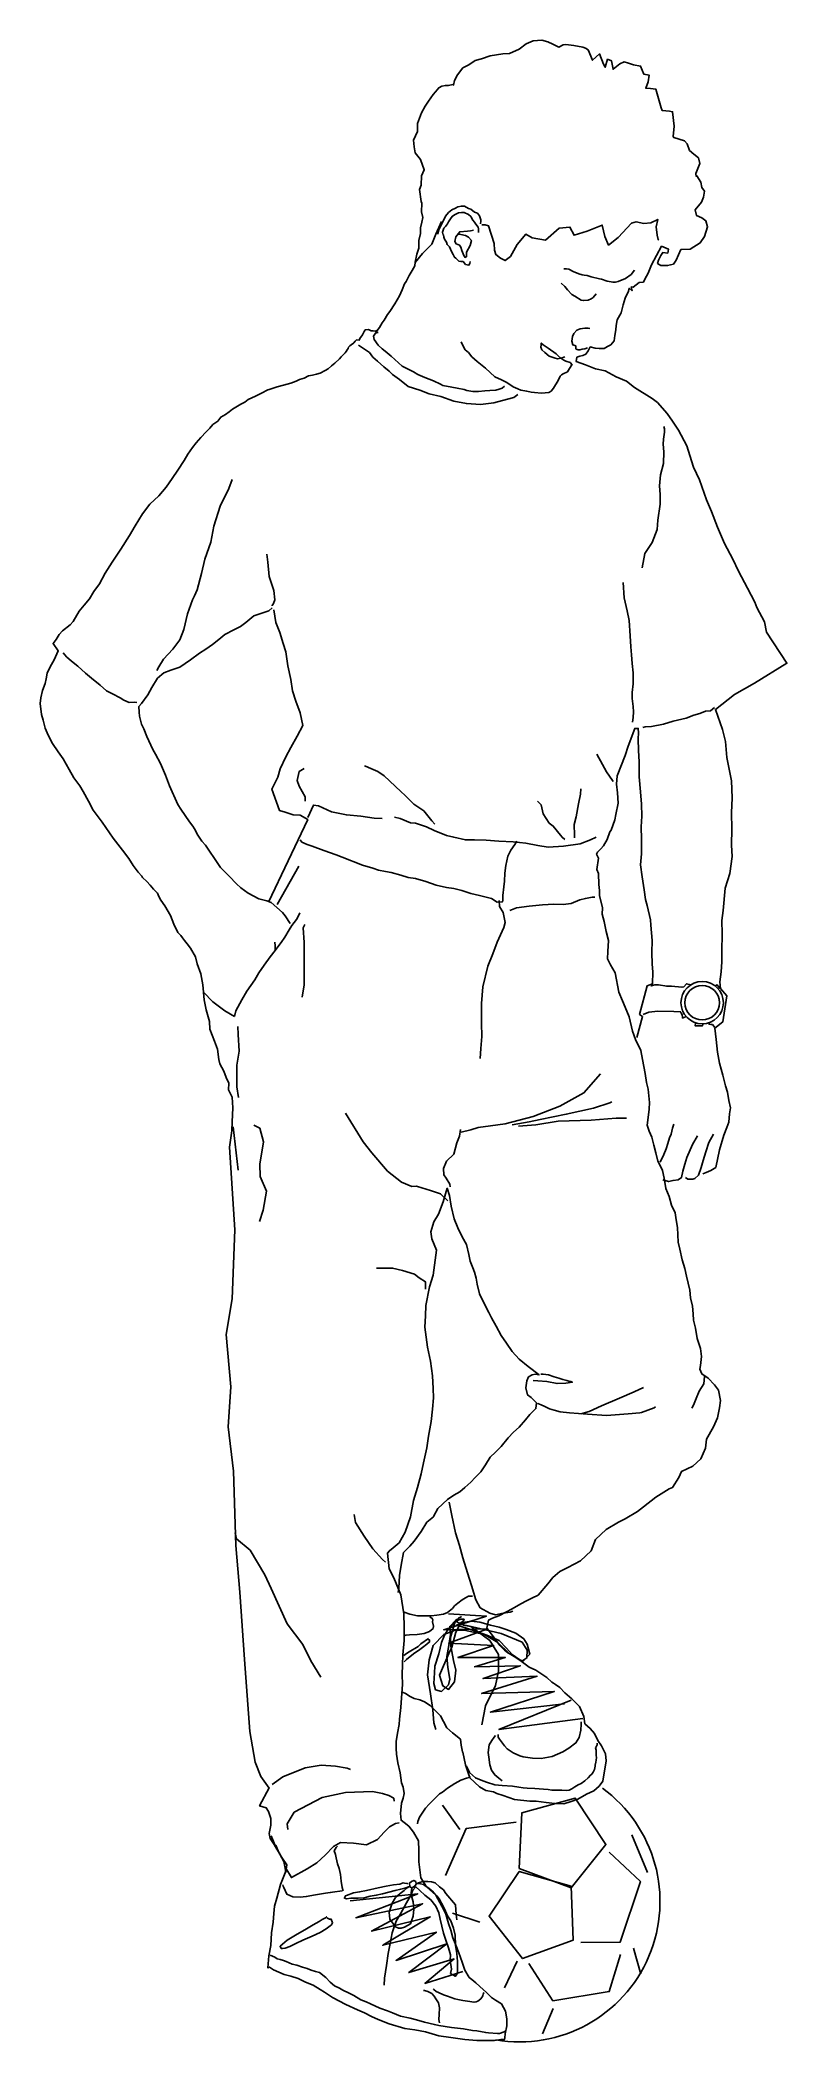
# Model space of a CAD drawing. Extents: x -0.24 to 0.14, y 0 to 1.
import ezdxf

# ---------------------------------------------------------------- set-up
doc = ezdxf.new("R2010")
doc.units = 0
doc.layers.get('0').update_dxf_attribs({"linetype": 'CONTINUOUS'})

msp = doc.modelspace()

# ---------------------------------------------------------------- linework, layer by layer
at = {"color": 0, "linetype": 'CONTINUOUS'}
for points in [[(0.0944, 0.436), (0.096, 0.4366), (0.0983, 0.4377), (0.1008, 0.4392), (0.1026, 0.4481), (0.1048, 0.4553), (0.1063, 0.4592), (0.1073, 0.4618), (0.1077, 0.4661), (0.1081, 0.4691), (0.1074, 0.4728), (0.1067, 0.4769), (0.1056, 0.48), (0.1043, 0.4854), (0.1027, 0.4914), (0.1016, 0.4969), (0.101, 0.5033), (0.1004, 0.5089), (0.1043, 0.5121), (0.1063, 0.5252), (0.1031, 0.5288), (0.1029, 0.5321), (0.1035, 0.5371), (0.1038, 0.5422), (0.1039, 0.5475), (0.104, 0.5562), (0.1038, 0.5628), (0.1045, 0.5679), (0.1055, 0.579), (0.1078, 0.5863), (0.109, 0.5948), (0.1087, 0.6005), (0.1088, 0.6087), (0.1087, 0.6167), (0.109, 0.6243), (0.1087, 0.6328), (0.1063, 0.6445), (0.1057, 0.6525), (0.1041, 0.6585), (0.1006, 0.6685), (0.1102, 0.676), (0.1202, 0.6816), (0.1364, 0.6916), (0.1261, 0.7072), (0.1251, 0.7123), (0.1213, 0.7195), (0.1203, 0.7222), (0.1166, 0.7293), (0.1121, 0.7378), (0.1094, 0.7437), (0.1051, 0.7515), (0.1016, 0.7597), (0.0986, 0.7676), (0.0961, 0.7735), (0.0927, 0.7835), (0.0897, 0.7898), (0.0878, 0.7956), (0.0863, 0.8005), (0.0822, 0.8083), (0.0792, 0.8129), (0.0765, 0.8167), (0.0716, 0.8221), (0.069, 0.8242), (0.0601, 0.8297), (0.0561, 0.8328), (0.0509, 0.8351), (0.0454, 0.838), (0.0406, 0.839), (0.0356, 0.841), (0.0309, 0.8427), (0.0313, 0.8448), (0.0327, 0.8454), (0.0342, 0.8457), (0.0357, 0.8464), (0.0369, 0.848), (0.038, 0.85), (0.0404, 0.8493), (0.0424, 0.8492), (0.045, 0.8492), (0.0466, 0.8502), (0.0483, 0.8511), (0.05, 0.853), (0.0503, 0.8557), (0.0508, 0.8586), (0.051, 0.8607), (0.0515, 0.8635), (0.0534, 0.8671), (0.0545, 0.871), (0.0554, 0.8744), (0.0572, 0.8779), (0.0574, 0.8794), (0.0589, 0.8781), (0.0585, 0.88), (0.0594, 0.8799), (0.0624, 0.8823), (0.0646, 0.8825), (0.0653, 0.8839), (0.0669, 0.887), (0.0687, 0.8911), (0.0712, 0.8957), (0.0737, 0.9004), (0.0772, 0.8989), (0.0768, 0.897), (0.0743, 0.8972), (0.0733, 0.8957), (0.0722, 0.8934), (0.0717, 0.8918), (0.0733, 0.8907), (0.0767, 0.8907), (0.0796, 0.8915), (0.081, 0.8934), (0.0834, 0.8987), (0.088, 0.8989), (0.093, 0.9021), (0.0951, 0.9052), (0.0967, 0.9101), (0.0958, 0.9132), (0.0938, 0.9147), (0.0911, 0.9158), (0.0905, 0.9187), (0.0936, 0.9224), (0.0946, 0.925), (0.0951, 0.9279), (0.0939, 0.9298), (0.0934, 0.9325), (0.0914, 0.9356), (0.091, 0.9354), (0.0909, 0.9369), (0.0929, 0.9418), (0.0921, 0.9446), (0.0899, 0.9465), (0.0877, 0.9484), (0.0865, 0.9516), (0.0851, 0.9531), (0.0798, 0.9548), (0.0795, 0.9554), (0.0799, 0.9605), (0.0792, 0.9677), (0.0776, 0.968), (0.0739, 0.9684), (0.0735, 0.9697), (0.0708, 0.9791), (0.0682, 0.9794), (0.0658, 0.9795), (0.067, 0.9827), (0.0675, 0.986), (0.0648, 0.9866), (0.0632, 0.9906), (0.0597, 0.9913), (0.0572, 0.9921), (0.0549, 0.9927), (0.0528, 0.9918), (0.0494, 0.989), (0.0486, 0.9933), (0.0467, 0.994), (0.0455, 0.99), (0.0446, 0.9916), (0.0427, 0.9967), (0.0392, 0.9935), (0.037, 0.9987), (0.0356, 0.9995), (0.0342, 1.0001), (0.0298, 1.0009), (0.0257, 1.0014), (0.0245, 1.0012), (0.0222, 1.0001), (0.0193, 1.0015), (0.0167, 1.0028), (0.0138, 1.0036), (0.0095, 1.0033), (0.0059, 1.0018), (0.0024, 0.9991), (-0.0024, 0.9969), (-0.0058, 0.9967), (-0.0121, 0.9957), (-0.0165, 0.9943), (-0.0196, 0.9934), (-0.0228, 0.9912), (-0.0257, 0.9897), (-0.0285, 0.9862), (-0.0299, 0.9834), (-0.0304, 0.9811), (-0.0305, 0.981), (-0.0308, 0.9813), (-0.0329, 0.9809), (-0.0345, 0.9809), (-0.0362, 0.9805), (-0.0378, 0.9797), (-0.0394, 0.9777), (-0.0406, 0.9764), (-0.0429, 0.973), (-0.0446, 0.9706), (-0.0465, 0.9672), (-0.0485, 0.9619), (-0.0484, 0.9578), (-0.0504, 0.9535), (-0.0501, 0.9501), (-0.0496, 0.9472), (-0.0469, 0.9438), (-0.0451, 0.9387), (-0.0464, 0.9357), (-0.0466, 0.9309), (-0.0475, 0.9288), (-0.0466, 0.9228), (-0.0463, 0.9219), (-0.0465, 0.9176), (-0.0457, 0.9148), (-0.0462, 0.9125), (-0.047, 0.9096), (-0.0469, 0.9068), (-0.0477, 0.9032), (-0.0478, 0.8994), (-0.0488, 0.8964), (-0.0496, 0.8924), (-0.0497, 0.8906), (-0.0511, 0.8882), (-0.0526, 0.8858), (-0.0541, 0.8827), (-0.0549, 0.8815), (-0.0561, 0.8785), (-0.0574, 0.8755), (-0.0598, 0.8715), (-0.0623, 0.8677), (-0.0634, 0.8662), (-0.0651, 0.8634), (-0.0662, 0.8621), (-0.0675, 0.8598), (-0.0687, 0.8582), (-0.0693, 0.857)], [(-0.0365, 0.9128), (-0.0392, 0.9064), (-0.0412, 0.9014), (-0.0459, 0.8967), (-0.0496, 0.8922)], [(-0.0169, 0.9116), (-0.0168, 0.9129), (-0.0168, 0.9136), (-0.0175, 0.9156), (-0.0185, 0.917), (-0.02, 0.9175), (-0.0218, 0.9189), (-0.023, 0.9193), (-0.0249, 0.9205), (-0.0265, 0.9205), (-0.0282, 0.9202), (-0.0295, 0.9194), (-0.0312, 0.9186), (-0.0329, 0.9173), (-0.0345, 0.9155), (-0.0362, 0.9116), (-0.0377, 0.9086), (-0.0382, 0.9065)], [(-0.018, 0.9072), (-0.0179, 0.9084), (-0.0179, 0.9092), (-0.0181, 0.91), (-0.0192, 0.9114), (-0.0199, 0.9124), (-0.0208, 0.9135), (-0.0218, 0.9153), (-0.023, 0.9163), (-0.0251, 0.9173), (-0.0265, 0.9173), (-0.0279, 0.9171), (-0.0292, 0.9165), (-0.03, 0.9161), (-0.0311, 0.9153), (-0.0319, 0.9142), (-0.033, 0.9126), (-0.0335, 0.9117), (-0.0345, 0.9103), (-0.0352, 0.9095), (-0.0359, 0.9075), (-0.0357, 0.9064), (-0.0356, 0.9063), (-0.0355, 0.9061), (-0.0352, 0.9049), (-0.0349, 0.9039), (-0.0339, 0.9024), (-0.0336, 0.9012), (-0.0331, 0.9007), (-0.0325, 0.9001), (-0.0315, 0.8978), (-0.0306, 0.8962), (-0.03, 0.8949), (-0.0293, 0.8944), (-0.0278, 0.893), (-0.0267, 0.8928), (-0.0256, 0.8927), (-0.0244, 0.8913), (-0.0227, 0.891), (-0.0223, 0.8917), (-0.0221, 0.8927)], [(0.0723, 0.9035), (0.0719, 0.9037), (0.0714, 0.906), (0.0709, 0.9101), (0.0718, 0.9138), (0.0683, 0.9121), (0.0648, 0.9118), (0.061, 0.9126), (0.0586, 0.912), (0.052, 0.9048), (0.0472, 0.901), (0.0453, 0.9053), (0.044, 0.911), (0.0364, 0.9079), (0.0299, 0.9059), (0.0278, 0.91), (0.0224, 0.9095), (0.0156, 0.9035), (0.009, 0.9046), (0.0058, 0.9065), (0.0015, 0.9012), (-0.0019, 0.8953), (-0.0046, 0.8932), (-0.0069, 0.8945), (-0.0092, 0.8962), (-0.0099, 0.8985), (-0.0101, 0.9018), (-0.0129, 0.9107), (-0.0146, 0.9112), (-0.0162, 0.9112)], [(-0.0205, 0.9085), (-0.0211, 0.9083), (-0.0219, 0.9082), (-0.0234, 0.908), (-0.0273, 0.9077), (-0.0292, 0.9051), (-0.0297, 0.9027), (-0.0291, 0.9016), (-0.0274, 0.9009), (-0.0268, 0.8999), (-0.0262, 0.8982), (-0.0253, 0.8957), (-0.0246, 0.8948), (-0.0239, 0.8952), (-0.0239, 0.8974), (-0.0221, 0.9008), (-0.0215, 0.9032), (-0.0229, 0.9049), (-0.0245, 0.9058), (-0.0268, 0.9063), (-0.0284, 0.9065)], [(0.0248, 0.8891), (0.0261, 0.8891), (0.0272, 0.8889), (0.0294, 0.8877), (0.0322, 0.8866), (0.034, 0.8861), (0.035, 0.8859), (0.0364, 0.8857), (0.0385, 0.8851), (0.0426, 0.8841), (0.0436, 0.8839), (0.0465, 0.8829), (0.0485, 0.8826), (0.0493, 0.8825), (0.0506, 0.8825), (0.0519, 0.8827), (0.0557, 0.8843), (0.0584, 0.8863), (0.0601, 0.8885)], [(0.0409, 0.8765), (0.0394, 0.8747), (0.0384, 0.8741), (0.037, 0.8734), (0.0346, 0.8732), (0.0335, 0.8734), (0.0302, 0.8754), (0.0287, 0.8763), (0.0266, 0.8785), (0.0252, 0.8803), (0.0235, 0.8819)], [(-0.1542, 0.5181), (-0.1552, 0.5231), (-0.1559, 0.5306), (-0.1569, 0.5361), (-0.1587, 0.5411), (-0.1595, 0.5446), (-0.162, 0.549), (-0.1637, 0.5512), (-0.1651, 0.5528), (-0.166, 0.5541), (-0.1668, 0.5554), (-0.1683, 0.5569), (-0.1704, 0.561), (-0.1721, 0.5654), (-0.1749, 0.5702), (-0.1768, 0.573), (-0.1778, 0.5749), (-0.1785, 0.5765), (-0.1805, 0.5785), (-0.1822, 0.5806), (-0.1839, 0.5824), (-0.186, 0.5844), (-0.1864, 0.585), (-0.1882, 0.587), (-0.1907, 0.5903), (-0.1929, 0.5938), (-0.1961, 0.598), (-0.2008, 0.6041), (-0.2062, 0.612), (-0.2107, 0.618), (-0.2131, 0.6226), (-0.2157, 0.6275), (-0.2174, 0.6302), (-0.2204, 0.6342), (-0.2227, 0.6384), (-0.2257, 0.6438), (-0.2282, 0.6473), (-0.2311, 0.6515), (-0.2332, 0.6557), (-0.2348, 0.6592), (-0.2358, 0.6632), (-0.2366, 0.666), (-0.2373, 0.6714), (-0.237, 0.6743), (-0.2361, 0.678), (-0.2348, 0.6815), (-0.2342, 0.6838), (-0.2337, 0.6866), (-0.2328, 0.6888), (-0.2316, 0.691), (-0.2302, 0.6933), (-0.2282, 0.6978), (-0.2308, 0.7016), (-0.2292, 0.7036), (-0.2277, 0.706), (-0.226, 0.7079), (-0.2222, 0.7108), (-0.2208, 0.7126), (-0.2178, 0.7177), (-0.2152, 0.7207), (-0.2125, 0.7239), (-0.2104, 0.7276), (-0.2076, 0.7314), (-0.2047, 0.7367), (-0.2012, 0.7423), (-0.1969, 0.7487), (-0.1925, 0.7556), (-0.1897, 0.7605), (-0.186, 0.7664), (-0.1823, 0.7713), (-0.1778, 0.7755), (-0.1742, 0.7798), (-0.1712, 0.7841), (-0.1683, 0.7883), (-0.1652, 0.7932), (-0.1633, 0.7963), (-0.1611, 0.7996), (-0.1592, 0.8019), (-0.1568, 0.8046), (-0.1542, 0.8075), (-0.1523, 0.8094), (-0.1509, 0.8111), (-0.1484, 0.8128), (-0.1469, 0.8149), (-0.1445, 0.8162), (-0.1427, 0.8175), (-0.141, 0.8188), (-0.1368, 0.8214), (-0.1348, 0.8224), (-0.1332, 0.8236), (-0.1295, 0.8253), (-0.1265, 0.8269), (-0.1234, 0.8285), (-0.1227, 0.8287), (-0.1186, 0.8301), (-0.1155, 0.8309), (-0.1118, 0.8318), (-0.1091, 0.8329), (-0.1075, 0.8337), (-0.1052, 0.8343), (-0.103, 0.8355), (-0.101, 0.8358), (-0.0989, 0.8363), (-0.0971, 0.8369), (-0.0946, 0.8382), (-0.0931, 0.839), (-0.0915, 0.8405), (-0.0898, 0.8419), (-0.0875, 0.8441), (-0.0866, 0.845), (-0.0851, 0.8465), (-0.0846, 0.847), (-0.0842, 0.8477), (-0.0836, 0.8486), (-0.0832, 0.8492), (-0.0829, 0.8498), (-0.0823, 0.8505), (-0.0816, 0.851), (-0.0804, 0.8519), (-0.0803, 0.8521), (-0.0796, 0.8529), (-0.0789, 0.8536), (-0.0776, 0.8534), (-0.0773, 0.8542), (-0.076, 0.856), (-0.0751, 0.8578), (-0.0746, 0.8585), (-0.0729, 0.8588), (-0.0716, 0.858), (-0.0706, 0.858), (-0.0696, 0.8579), (-0.0688, 0.8582), (-0.0688, 0.8582)], [(-0.0681, 0.8573), (-0.0685, 0.8573), (-0.0695, 0.8569), (-0.0705, 0.8553), (-0.0701, 0.8537), (-0.0681, 0.8509), (-0.0661, 0.8491), (-0.0647, 0.8478), (-0.0617, 0.8454), (-0.0562, 0.8404), (-0.0505, 0.8375), (-0.0482, 0.8362), (-0.0448, 0.8347), (-0.0405, 0.8331), (-0.0369, 0.8313), (-0.0358, 0.8307), (-0.0312, 0.8298), (-0.0286, 0.8293), (-0.0251, 0.8286), (-0.0238, 0.8281), (-0.0207, 0.8277), (-0.0179, 0.8276), (-0.0148, 0.828), (-0.0122, 0.8282), (-0.0093, 0.8284), (-0.0075, 0.8288), (-0.0061, 0.8294), (-0.0049, 0.8303)], [(-0.0266, 0.8525), (-0.0255, 0.85), (-0.0246, 0.8486), (-0.023, 0.8472), (-0.0212, 0.845), (-0.0186, 0.8427), (-0.017, 0.8414), (-0.0144, 0.8394), (-0.0098, 0.835), (-0.0064, 0.8336), (-0.0038, 0.8322), (-0.0006, 0.83), (0.0017, 0.829), (0.0032, 0.8284), (0.0062, 0.8278), (0.0084, 0.8274), (0.0101, 0.8271), (0.0136, 0.8269), (0.0172, 0.8272), (0.0184, 0.8278), (0.0196, 0.8293), (0.0219, 0.8332), (0.023, 0.8354), (0.0236, 0.8361), (0.0245, 0.8366), (0.0266, 0.8375), (0.029, 0.8413)], [(0.0378, 0.8592), (0.0368, 0.8594), (0.0353, 0.8594), (0.0329, 0.859), (0.0312, 0.8584), (0.0298, 0.8568), (0.0291, 0.8552), (0.0287, 0.8529), (0.0292, 0.8511), (0.0307, 0.8505)], [(-0.0779, 0.8508), (-0.0754, 0.8492), (-0.0724, 0.8472), (-0.0708, 0.8449), (-0.0684, 0.8429), (-0.0653, 0.84), (-0.0626, 0.8379), (-0.0609, 0.8362), (-0.0574, 0.8337), (-0.0531, 0.8302), (-0.0473, 0.8284), (-0.0426, 0.8265), (-0.0367, 0.8251), (-0.0302, 0.8229), (-0.024, 0.8216), (-0.017, 0.8212), (-0.0103, 0.822), (-0.0059, 0.8231), (-0.0003, 0.8246), (0.0018, 0.8261)], [(0.0289, 0.8411), (0.0279, 0.8422), (0.0257, 0.8429), (0.0248, 0.8434), (0.0228, 0.8447), (0.0209, 0.8465), (0.0169, 0.8494), (0.0145, 0.8511), (0.0135, 0.8519), (0.0135, 0.8511), (0.0132, 0.8498), (0.0138, 0.8485), (0.0152, 0.8472), (0.0174, 0.8453), (0.0205, 0.8443), (0.0216, 0.8441), (0.0235, 0.8444), (0.0253, 0.845)], [(0.0307, 0.8505), (0.0308, 0.8491), (0.031, 0.8489), (0.032, 0.8485), (0.0328, 0.8486), (0.0339, 0.8488), (0.0353, 0.849), (0.0353, 0.849), (0.0366, 0.8495)], [(0.0748, 0.8101), (0.0752, 0.809), (0.0751, 0.8074), (0.0746, 0.8038), (0.0745, 0.8013), (0.0748, 0.7975), (0.0746, 0.7916), (0.0732, 0.7859), (0.0727, 0.7805), (0.0729, 0.7761), (0.0729, 0.7713), (0.0718, 0.7632), (0.0714, 0.7586), (0.0689, 0.7521), (0.0653, 0.7466), (0.0639, 0.7394)], [(-0.1789, 0.688), (-0.1779, 0.6899), (-0.1755, 0.6937), (-0.1709, 0.6986), (-0.1673, 0.7033), (-0.1653, 0.7085), (-0.1635, 0.7163), (-0.161, 0.7233), (-0.1601, 0.7253), (-0.1587, 0.7284), (-0.1566, 0.7366), (-0.1549, 0.7438), (-0.1519, 0.7523), (-0.1503, 0.7602), (-0.1472, 0.7702), (-0.1429, 0.7791), (-0.1411, 0.7837)], [(-0.1211, 0.7203), (-0.1211, 0.7206), (-0.1205, 0.7216), (-0.1198, 0.7233), (-0.1203, 0.728), (-0.1226, 0.7351), (-0.1234, 0.7422), (-0.1238, 0.7463)], [(0.0591, 0.6622), (0.0595, 0.6645), (0.0597, 0.6673), (0.0594, 0.67), (0.059, 0.674), (0.059, 0.677), (0.0594, 0.6814), (0.0594, 0.6868), (0.059, 0.6915), (0.0587, 0.6958), (0.0583, 0.6999), (0.058, 0.7054), (0.0574, 0.7131), (0.0564, 0.7179), (0.0549, 0.7244), (0.0545, 0.732)], [(-0.1211, 0.7193), (-0.1228, 0.7178), (-0.1304, 0.7153), (-0.1343, 0.7121), (-0.137, 0.71), (-0.1404, 0.7083), (-0.1449, 0.7061), (-0.1479, 0.7036), (-0.1511, 0.701), (-0.1544, 0.6987), (-0.1576, 0.6966), (-0.1621, 0.6934), (-0.1673, 0.6896), (-0.1718, 0.6881), (-0.1753, 0.6869), (-0.1785, 0.6841), (-0.1814, 0.6795), (-0.1834, 0.6759), (-0.1865, 0.6714), (-0.1879, 0.6699), (-0.1877, 0.6671), (-0.1876, 0.6651), (-0.1866, 0.6611), (-0.1854, 0.6588), (-0.1838, 0.655), (-0.1809, 0.6484), (-0.1795, 0.6461), (-0.177, 0.6415), (-0.1745, 0.6356), (-0.1726, 0.6303), (-0.1684, 0.6209), (-0.1669, 0.6185), (-0.1625, 0.6123), (-0.1608, 0.61), (-0.16, 0.6087), (-0.1583, 0.6055), (-0.1563, 0.6026), (-0.1546, 0.6006), (-0.1529, 0.598), (-0.1497, 0.5933), (-0.147, 0.5893), (-0.1427, 0.585), (-0.139, 0.5812), (-0.1368, 0.5792), (-0.1331, 0.5765), (-0.1279, 0.5737), (-0.1238, 0.5727), (-0.1216, 0.5719), (-0.116, 0.5668), (-0.1146, 0.5652), (-0.1121, 0.5614)], [(-0.123, 0.5721), (-0.1034, 0.6134), (-0.1071, 0.6156), (-0.1107, 0.6157), (-0.1146, 0.6171), (-0.1175, 0.6179), (-0.1213, 0.6286), (-0.1184, 0.6346), (-0.1171, 0.6388), (-0.1143, 0.6447), (-0.1119, 0.6495), (-0.1087, 0.6552), (-0.1058, 0.6605), (-0.1071, 0.6668), (-0.1093, 0.6726), (-0.111, 0.6779), (-0.1118, 0.6835), (-0.1133, 0.6904), (-0.1144, 0.6973), (-0.1156, 0.7015), (-0.1173, 0.707), (-0.1194, 0.7121), (-0.1204, 0.7184)], [(-0.2258, 0.6969), (-0.224, 0.6948), (-0.2216, 0.6926), (-0.2184, 0.6901), (-0.2146, 0.6867), (-0.2115, 0.6842), (-0.2073, 0.6806), (-0.204, 0.6778), (-0.201, 0.6763), (-0.1973, 0.6743), (-0.1954, 0.6731), (-0.1928, 0.672), (-0.19, 0.6721), (-0.1888, 0.6719)], [(0.1001, 0.6695), (0.0981, 0.6678), (0.0957, 0.6676), (0.0928, 0.6665), (0.0898, 0.6657), (0.086, 0.6642), (0.0795, 0.6626), (0.0747, 0.6611), (0.0687, 0.66), (0.0655, 0.6598), (0.0643, 0.6595)], [(-0.0559, 0.1765), (-0.0545, 0.1758), (-0.0521, 0.1743), (-0.0501, 0.1734), (-0.0472, 0.1726), (-0.0449, 0.1716), (-0.0421, 0.1698), (-0.0391, 0.1669), (-0.037, 0.1646), (-0.0355, 0.1619), (-0.0337, 0.1586), (-0.031, 0.1562), (-0.027, 0.1529), (-0.0266, 0.15), (-0.026, 0.1466), (-0.0258, 0.1465), (-0.0245, 0.1402), (-0.0223, 0.1337), (-0.0175, 0.1292), (-0.0142, 0.1273), (-0.0104, 0.1266), (-0.0087, 0.1258), (-0.0056, 0.1247), (0.0001, 0.1227), (0.0077, 0.122), (0.0109, 0.1219), (0.016, 0.1212), (0.0202, 0.1208), (0.0248, 0.1206), (0.0284, 0.1218), (0.0318, 0.1229), (0.0361, 0.1254), (0.0398, 0.1271), (0.0424, 0.1294), (0.0443, 0.1319), (0.0459, 0.1422), (0.0456, 0.1457), (0.0436, 0.1497), (0.0418, 0.1523), (0.0401, 0.1559), (0.038, 0.1584), (0.0353, 0.1607), (0.0347, 0.1644), (0.0326, 0.1693), (0.0287, 0.1732), (0.0252, 0.1761), (0.0228, 0.1789), (0.0206, 0.1803), (0.0196, 0.1811), (0.0187, 0.1816), (0.0162, 0.1838), (0.0142, 0.1852), (0.0108, 0.1875), (0.0074, 0.1891), (0.0035, 0.1921), (-0.0008, 0.1948), (-0.0032, 0.1962), (-0.0049, 0.1975), (-0.0072, 0.1998), (-0.0105, 0.2042), (-0.0136, 0.2084), (-0.0137, 0.2085), (-0.013, 0.2125), (-0.0109, 0.2135), (-0.0077, 0.2147), (-0.0043, 0.2165), (-0.0011, 0.2182), (0.0021, 0.22), (0.0055, 0.2219), (0.0088, 0.2235), (0.0119, 0.2251), (0.0167, 0.2307), (0.0193, 0.234), (0.0228, 0.237), (0.0267, 0.2389), (0.0331, 0.2423), (0.0385, 0.2472), (0.0406, 0.2529), (0.0459, 0.2579), (0.0522, 0.2617), (0.0555, 0.2633), (0.0616, 0.267), (0.0647, 0.2693), (0.0708, 0.2741), (0.0774, 0.2783), (0.0792, 0.279), (0.0824, 0.2839), (0.0837, 0.287), (0.0893, 0.2897), (0.0933, 0.2933), (0.0957, 0.2987), (0.0962, 0.3031), (0.0997, 0.3093), (0.1016, 0.3138), (0.1027, 0.3188), (0.1031, 0.3226), (0.1021, 0.3277), (0.1001, 0.3304), (0.097, 0.3337), (0.0939, 0.3358), (0.0928, 0.3383), (0.0932, 0.34), (0.0936, 0.3445), (0.0931, 0.3486), (0.0915, 0.3535), (0.0906, 0.3587), (0.0897, 0.3628), (0.0895, 0.3659), (0.0891, 0.3698), (0.0881, 0.3739), (0.0878, 0.3777), (0.0861, 0.3848), (0.0854, 0.3886), (0.084, 0.3929), (0.0829, 0.3983), (0.082, 0.4018), (0.0817, 0.4091), (0.0809, 0.413), (0.0804, 0.4165), (0.0786, 0.4203), (0.0774, 0.4247), (0.0758, 0.4287), (0.0749, 0.4339), (0.0742, 0.4376), (0.073, 0.4402), (0.0718, 0.4424), (0.0708, 0.4465), (0.0698, 0.4503), (0.0688, 0.4543), (0.0674, 0.4574), (0.0665, 0.4604), (0.067, 0.4642), (0.0674, 0.4684), (0.0676, 0.4718), (0.067, 0.4784), (0.0662, 0.4818), (0.0654, 0.4862), (0.0641, 0.4932), (0.0633, 0.4978), (0.0607, 0.5032), (0.0592, 0.5074), (0.0574, 0.5146), (0.0555, 0.5194), (0.0541, 0.5227), (0.0523, 0.5269), (0.0504, 0.5367), (0.0481, 0.5407), (0.0467, 0.5436), (0.0468, 0.5473), (0.0471, 0.5528), (0.046, 0.5574), (0.045, 0.5623), (0.044, 0.566), (0.0441, 0.5692), (0.0427, 0.5754), (0.0426, 0.5778), (0.0423, 0.5809), (0.0421, 0.5863), (0.0413, 0.5883), (0.0422, 0.594), (0.0412, 0.5961), (0.0417, 0.5971), (0.0433, 0.5988), (0.0447, 0.6002), (0.0465, 0.6034), (0.0478, 0.6073), (0.0485, 0.6081), (0.0503, 0.6132), (0.0508, 0.6159), (0.0519, 0.6215), (0.0516, 0.6267), (0.0511, 0.6311), (0.0515, 0.6353), (0.0554, 0.6455), (0.0569, 0.6502), (0.0603, 0.659), (0.062, 0.659), (0.0622, 0.6568), (0.062, 0.6538), (0.0622, 0.648), (0.0624, 0.6422), (0.0624, 0.6348), (0.0632, 0.6273), (0.0637, 0.621), (0.0638, 0.6151), (0.0635, 0.6098), (0.0637, 0.6036), (0.0636, 0.5962), (0.0631, 0.5907), (0.064, 0.5847), (0.065, 0.5782), (0.0657, 0.5734), (0.0664, 0.5704), (0.0681, 0.5631), (0.0683, 0.5605), (0.0689, 0.5528), (0.0688, 0.5468), (0.069, 0.541), (0.0693, 0.5371), (0.0692, 0.5312), (0.0665, 0.5302), (0.0627, 0.5157), (0.0642, 0.5148), (0.0613, 0.5043)], [(0.0494, 0.6324), (0.0491, 0.633), (0.0461, 0.6372), (0.0441, 0.6409), (0.0413, 0.6461)], [(-0.1052, 0.639), (-0.1076, 0.6375), (-0.1087, 0.633), (-0.1077, 0.6301), (-0.1061, 0.6274), (-0.1047, 0.6248), (-0.1046, 0.6226)], [(-0.075, 0.6402), (-0.0744, 0.6401), (-0.0718, 0.639), (-0.0683, 0.6374), (-0.0651, 0.6353), (-0.0568, 0.6274), (-0.0546, 0.6255), (-0.0503, 0.621), (-0.0453, 0.6178), (-0.0412, 0.6128), (-0.0398, 0.6111)], [(0.0116, 0.6226), (0.0134, 0.6207), (0.0145, 0.6163), (0.0175, 0.6116), (0.0195, 0.6101), (0.0231, 0.6055), (0.0239, 0.6045), (0.0252, 0.6034)], [(0.0333, 0.6287), (0.0331, 0.6261), (0.0321, 0.6212), (0.031, 0.6148), (0.03, 0.6109), (0.0301, 0.6055), (0.0301, 0.6043)], [(-0.0662, 0.6139), (-0.0702, 0.6141), (-0.0768, 0.6151), (-0.084, 0.6157), (-0.0914, 0.6172), (-0.0979, 0.6202), (-0.1005, 0.6206), (-0.1033, 0.6144)], [(-0.06, 0.6145), (-0.0572, 0.6139), (-0.052, 0.6117), (-0.0494, 0.6116), (-0.044, 0.6097), (-0.0401, 0.6079), (-0.034, 0.6054), (-0.0303, 0.6045), (-0.0245, 0.6032), (-0.02, 0.6032), (-0.0141, 0.6031), (-0.0077, 0.6025), (-0.0005, 0.6023), (0.0058, 0.6015), (0.0117, 0.6004), (0.017, 0.5996), (0.0246, 0.6), (0.033, 0.6013), (0.0382, 0.6033), (0.0409, 0.6045)], [(-0.1071, 0.6032), (-0.1063, 0.602), (-0.1036, 0.6009), (-0.1012, 0.6), (-0.0953, 0.5979), (-0.0891, 0.5957), (-0.0861, 0.5945), (-0.076, 0.5906), (-0.0708, 0.589), (-0.0679, 0.5881), (-0.0645, 0.5874), (-0.0617, 0.5869), (-0.0568, 0.5855), (-0.0531, 0.5844), (-0.0494, 0.5838), (-0.0443, 0.5824), (-0.0391, 0.5806), (-0.0339, 0.5793), (-0.0302, 0.5788), (-0.0263, 0.5779), (-0.0218, 0.5763), (-0.0175, 0.5753), (-0.0114, 0.5738), (-0.0085, 0.5721), (-0.0059, 0.5722), (-0.0058, 0.5731), (-0.0057, 0.5754), (-0.0052, 0.5797), (-0.0049, 0.5826), (-0.0047, 0.5866), (-0.0043, 0.5903), (-0.0033, 0.595), (-0.0017, 0.5981), (0.0002, 0.6009), (0.0012, 0.6025)], [(-0.1079, 0.5901), (-0.1187, 0.5709)], [(-0.0075, 0.5728), (-0.0074, 0.5698), (-0.0055, 0.5669), (-0.0045, 0.5619), (-0.0053, 0.5594), (-0.0085, 0.552), (-0.0108, 0.5461), (-0.0133, 0.5399), (-0.0158, 0.5296), (-0.0165, 0.5213), (-0.0164, 0.5114), (-0.0162, 0.5047), (-0.0167, 0.4987), (-0.0171, 0.4937)], [(-0.0022, 0.5678), (0.0011, 0.5691), (0.0075, 0.5701), (0.0141, 0.5707), (0.0198, 0.5711), (0.0245, 0.5709), (0.0284, 0.5713), (0.0328, 0.5732), (0.0356, 0.5739), (0.0389, 0.5745), (0.0403, 0.5746)], [(-0.1074, 0.5667), (-0.108, 0.5651), (-0.109, 0.5634), (-0.1113, 0.5603), (-0.1127, 0.5582), (-0.1148, 0.5545), (-0.1167, 0.5519), (-0.1183, 0.5497), (-0.1197, 0.5479), (-0.1221, 0.5447), (-0.1252, 0.5404), (-0.1278, 0.5367), (-0.1299, 0.5331), (-0.1339, 0.5274), (-0.1364, 0.5232), (-0.1393, 0.5176), (-0.14, 0.5147)], [(-0.1197, 0.5479), (-0.1196, 0.5489), (-0.1196, 0.5502), (-0.1198, 0.552)], [(-0.1049, 0.5608), (-0.1057, 0.5591), (-0.1052, 0.5519), (-0.1052, 0.5457), (-0.1052, 0.5306), (-0.1062, 0.5244)], [(0.0683, 0.5302), (0.0684, 0.5301), (0.0703, 0.5306), (0.0722, 0.5306), (0.0763, 0.5299), (0.0786, 0.5299), (0.0839, 0.5294), (0.0849, 0.5297), (0.0861, 0.5312), (0.0883, 0.5307)], [(0.1029, 0.5288), (0.1015, 0.5306), (0.1005, 0.5302)], [(-0.1542, 0.5181), (-0.1525, 0.5123), (-0.1523, 0.5084), (-0.1501, 0.5024), (-0.1486, 0.4984), (-0.1479, 0.4933), (-0.1474, 0.491), (-0.1453, 0.4874), (-0.1441, 0.4843), (-0.1429, 0.4814), (-0.143, 0.4781), (-0.1411, 0.4744), (-0.1409, 0.4691), (-0.1412, 0.462), (-0.1413, 0.4575), (-0.1425, 0.4493), (-0.1399, 0.4079), (-0.1411, 0.3734), (-0.1441, 0.3555), (-0.1419, 0.3294), (-0.1432, 0.3093), (-0.1405, 0.2872), (-0.1393, 0.25), (-0.1374, 0.2265), (-0.135, 0.1928), (-0.1323, 0.1568), (-0.1297, 0.1414), (-0.1268, 0.1343), (-0.1226, 0.1284)], [(0.0644, 0.5158), (0.0673, 0.5169), (0.0718, 0.5175), (0.0798, 0.5172), (0.0834, 0.5171)], [(0.0831, 0.517), (0.0833, 0.5168), (0.0835, 0.5165), (0.0838, 0.5159), (0.084, 0.5154), (0.0841, 0.5146), (0.0841, 0.5144), (0.0842, 0.514), (0.0857, 0.5146)], [(0.0907, 0.5114), (0.0905, 0.5101), (0.0941, 0.5101), (0.0944, 0.5109)], [(-0.1384, 0.5097), (-0.1381, 0.5058), (-0.1377, 0.4975), (-0.1388, 0.4904), (-0.1388, 0.4849), (-0.1388, 0.4796), (-0.138, 0.4743)], [(0.1004, 0.5093), (0.0991, 0.5108), (0.0987, 0.5107), (0.0983, 0.5108), (0.0976, 0.5109), (0.0971, 0.5111)], [(-0.0266, 0.4569), (-0.0218, 0.4581), (-0.0181, 0.4592), (-0.0119, 0.4601), (-0.0045, 0.461), (0.0094, 0.4647), (0.0228, 0.4699), (0.0348, 0.4765), (0.0431, 0.4861)], [(-0.001, 0.4605), (0.0074, 0.4621), (0.0129, 0.4632), (0.026, 0.4658), (0.0396, 0.4689), (0.0478, 0.4716), (0.0488, 0.4721)], [(-0.0333, 0.4225), (-0.0369, 0.426), (-0.0419, 0.4277), (-0.0484, 0.4297), (-0.049, 0.4298), (-0.0513, 0.4297), (-0.0565, 0.4318), (-0.0635, 0.4374), (-0.0713, 0.4465), (-0.0757, 0.4521), (-0.0844, 0.4664)], [(0.0021, 0.4599), (0.0107, 0.4606), (0.022, 0.4624), (0.0384, 0.4629), (0.051, 0.4638), (0.0561, 0.4638)], [(-0.1381, 0.4379), (-0.1407, 0.4595)], [(-0.1303, 0.4604), (-0.1274, 0.4588), (-0.1255, 0.4521), (-0.1274, 0.4409), (-0.1272, 0.4346), (-0.124, 0.4274), (-0.1257, 0.4179), (-0.1275, 0.4122)], [(-0.0321, 0.4295), (-0.0323, 0.4308), (-0.0341, 0.4338), (-0.0353, 0.4355), (-0.0355, 0.4386), (-0.034, 0.4424), (-0.0303, 0.4459), (-0.0287, 0.4516), (-0.0274, 0.4549), (-0.027, 0.4582)], [(0.0798, 0.4609), (0.0792, 0.4589), (0.0785, 0.4559), (0.0776, 0.4541), (0.0768, 0.4512), (0.0759, 0.4485), (0.0748, 0.4457), (0.073, 0.4418)], [(0.0743, 0.433), (0.0772, 0.4321), (0.0794, 0.4327), (0.082, 0.433), (0.0836, 0.4341), (0.0844, 0.4374), (0.0854, 0.4409), (0.0864, 0.4442), (0.0892, 0.4507), (0.0916, 0.4551)], [(0.0857, 0.4342), (0.0869, 0.4333), (0.0894, 0.4334), (0.0904, 0.4337), (0.0921, 0.4353), (0.0935, 0.4392), (0.0945, 0.4427), (0.0958, 0.447), (0.0974, 0.4517), (0.0996, 0.4559)], [(-0.1194, 0.0999), (-0.1179, 0.0963), (-0.1163, 0.0937), (-0.1139, 0.09), (-0.1143, 0.0869), (-0.117, 0.0803), (-0.1188, 0.0734), (-0.12, 0.0694), (-0.1204, 0.0657), (-0.1207, 0.0614), (-0.1215, 0.056), (-0.1218, 0.0497), (-0.1229, 0.0445), (-0.1233, 0.0385), (-0.1225, 0.0389), (-0.1205, 0.0375), (-0.1152, 0.0351), (-0.1118, 0.0344), (-0.1082, 0.0331), (-0.1045, 0.0313), (-0.1007, 0.0298), (-0.0972, 0.0276), (-0.095, 0.0263), (-0.0909, 0.0236), (-0.0843, 0.0201), (-0.0785, 0.0175), (-0.075, 0.016), (-0.0714, 0.0142), (-0.0681, 0.0127), (-0.0626, 0.0105), (-0.0547, 0.0082), (-0.0498, 0.0075), (-0.0445, 0.0065), (-0.0378, 0.0045), (-0.0317, 0.0036), (-0.0248, 0.0026), (-0.0188, 0.0021), (-0.015, 0.0022), (-0.01, 0.0021), (-0.0068, 0.0026), (-0.0049, 0.0027), (-0.0047, 0.0034), (-0.0046, 0.0055), (-0.0038, 0.0094), (-0.0037, 0.013), (-0.0044, 0.0168), (-0.0064, 0.0204), (-0.0094, 0.0223), (-0.0114, 0.0236), (-0.0139, 0.0262), (-0.0172, 0.0291), (-0.0193, 0.031), (-0.0213, 0.0326), (-0.0226, 0.0337), (-0.0248, 0.0374), (-0.0261, 0.0413), (-0.0277, 0.046), (-0.0293, 0.0499), (-0.0307, 0.0536), (-0.0318, 0.0574), (-0.0329, 0.0607), (-0.0343, 0.0653), (-0.0363, 0.0693), (-0.0393, 0.0748), (-0.0439, 0.0791), (-0.0468, 0.0836), (-0.0477, 0.0915), (-0.0477, 0.0973), (-0.048, 0.1021), (-0.0504, 0.1064), (-0.0528, 0.1094), (-0.0551, 0.1112), (-0.0567, 0.1124), (-0.057, 0.1158), (-0.0565, 0.1209), (-0.0557, 0.1234), (-0.0552, 0.1257), (-0.0556, 0.129), (-0.0564, 0.1312), (-0.0571, 0.1362), (-0.0583, 0.1411), (-0.059, 0.1455), (-0.0592, 0.1483), (-0.0591, 0.1518), (-0.0584, 0.156), (-0.0576, 0.1603), (-0.0575, 0.163), (-0.0568, 0.1689), (-0.0564, 0.1736), (-0.0559, 0.1803), (-0.0562, 0.1854), (-0.056, 0.1902), (-0.0558, 0.1952), (-0.0552, 0.2024), (-0.0551, 0.2093), (-0.0553, 0.2158), (-0.0568, 0.2253), (-0.0603, 0.2338), (-0.0627, 0.2382), (-0.0635, 0.2461), (-0.0625, 0.2473), (-0.0607, 0.2487), (-0.0576, 0.2513), (-0.0546, 0.2566), (-0.052, 0.2643), (-0.0505, 0.2724), (-0.0484, 0.2789), (-0.0466, 0.2858), (-0.0454, 0.2913), (-0.0438, 0.2989), (-0.0429, 0.3047), (-0.0416, 0.312), (-0.0409, 0.3182), (-0.0404, 0.3238), (-0.0406, 0.3286), (-0.041, 0.3348), (-0.042, 0.3422), (-0.0434, 0.3493), (-0.0447, 0.3593), (-0.0445, 0.365), (-0.0442, 0.3701), (-0.0424, 0.3794), (-0.0406, 0.3852), (-0.039, 0.3978), (-0.0412, 0.4034), (-0.0417, 0.4069), (-0.0402, 0.412), (-0.0379, 0.4158), (-0.0356, 0.422), (-0.0336, 0.4288), (-0.0325, 0.4251), (-0.0316, 0.4198), (-0.0301, 0.4135), (-0.0282, 0.4089), (-0.0261, 0.4045), (-0.0239, 0.4006), (-0.0227, 0.3957), (-0.0221, 0.3923), (-0.0208, 0.389), (-0.02, 0.3867), (-0.0191, 0.3838), (-0.0186, 0.3807), (-0.0174, 0.376), (-0.0155, 0.3717), (-0.0128, 0.3666), (-0.0115, 0.3639), (-0.0091, 0.3597), (-0.0065, 0.355), (-0.0039, 0.3512), (-0.001, 0.347), (0.0025, 0.3432), (0.0069, 0.3396), (0.0124, 0.3353), (0.0105, 0.3357), (0.0089, 0.3353), (0.0071, 0.3343), (0.0063, 0.3324), (0.0057, 0.3289), (0.0066, 0.3253), (0.0084, 0.324), (0.0111, 0.3213), (0.0108, 0.3185), (0.0077, 0.3156), (0.0056, 0.3129), (0.0025, 0.3091), (-0.0004, 0.3066), (-0.0031, 0.3039), (-0.0065, 0.2995), (-0.0095, 0.2967), (-0.0121, 0.2942), (-0.0145, 0.2904), (-0.0168, 0.2869), (-0.0196, 0.2839), (-0.0218, 0.2816), (-0.0248, 0.279), (-0.0272, 0.2768), (-0.0302, 0.2751), (-0.0335, 0.2729), (-0.0383, 0.2685), (-0.0405, 0.2645), (-0.0405, 0.2643), (-0.0437, 0.2616), (-0.0466, 0.257), (-0.0501, 0.2521), (-0.0523, 0.2496), (-0.0554, 0.2464), (-0.0566, 0.2401), (-0.0575, 0.235), (-0.0578, 0.2286), (-0.0581, 0.2264)], [(-0.0445, 0.3782), (-0.0445, 0.382), (-0.0476, 0.3839), (-0.05, 0.3857), (-0.056, 0.3876), (-0.0609, 0.3888), (-0.0681, 0.3888), (-0.0689, 0.3888)], [(0.0132, 0.3357), (0.0145, 0.3357), (0.0171, 0.3353), (0.02, 0.3343), (0.0222, 0.3337), (0.0243, 0.3331), (0.0262, 0.3326), (0.0273, 0.3322), (0.0283, 0.332), (0.0291, 0.3317), (0.0257, 0.3312), (0.0214, 0.331), (0.0162, 0.332), (0.0117, 0.3323), (0.0094, 0.3326)], [(0.0952, 0.3345), (0.0949, 0.3309), (0.0925, 0.3272), (0.091, 0.3236), (0.0897, 0.3202), (0.0888, 0.3187)], [(0.0118, 0.3212), (0.0118, 0.3211), (0.0135, 0.3204), (0.0153, 0.3195), (0.0176, 0.3183), (0.02, 0.3177), (0.0229, 0.3169), (0.0276, 0.3164), (0.0367, 0.3157), (0.0462, 0.3151), (0.057, 0.3158), (0.0628, 0.3163), (0.0637, 0.3166), (0.07, 0.3189), (0.0707, 0.3194)], [(0.0333, 0.3158), (0.0375, 0.3171), (0.0436, 0.3199), (0.0527, 0.3237), (0.06, 0.3268), (0.0647, 0.329)], [(-0.0008, 0.2171), (-0.0021, 0.2166), (-0.0055, 0.2161), (-0.0095, 0.2152), (-0.0123, 0.216), (-0.0171, 0.2188), (-0.0192, 0.2228), (-0.0215, 0.2299), (-0.0234, 0.2363), (-0.0257, 0.2437), (-0.0275, 0.25), (-0.0294, 0.2563), (-0.0313, 0.2649), (-0.0326, 0.2716)], [(-0.0644, 0.2416), (-0.066, 0.243), (-0.0708, 0.2483), (-0.0752, 0.2546), (-0.0795, 0.2614), (-0.0802, 0.2654)], [(-0.1397, 0.2562), (-0.139, 0.2532), (-0.1322, 0.2476), (-0.1248, 0.2353), (-0.1216, 0.2284), (-0.1136, 0.2108), (-0.1059, 0.2003), (-0.1018, 0.1922), (-0.0968, 0.184)], [(-0.021, 0.2246), (-0.0215, 0.2246), (-0.0229, 0.2245), (-0.0245, 0.2238), (-0.0261, 0.2228), (-0.0282, 0.2211), (-0.0299, 0.2197), (-0.031, 0.2184), (-0.0335, 0.2164), (-0.0355, 0.2155), (-0.0387, 0.215), (-0.0416, 0.2148), (-0.0453, 0.2147), (-0.0484, 0.2148), (-0.0523, 0.2155), (-0.0551, 0.2165)], [(-0.0423, 0.2143), (-0.0411, 0.2134), (-0.0408, 0.2128), (-0.0409, 0.2118), (-0.0405, 0.2095), (-0.0406, 0.2084), (-0.0425, 0.2069), (-0.0451, 0.2059), (-0.0486, 0.2054), (-0.0524, 0.2052), (-0.0542, 0.205), (-0.0551, 0.2047)], [(-0.0264, 0.2142), (-0.0266, 0.2142), (-0.028, 0.2135), (-0.0289, 0.2125), (-0.0286, 0.2116), (-0.0275, 0.211), (-0.0267, 0.2113), (-0.0251, 0.2126), (-0.0252, 0.213), (-0.0268, 0.2131), (-0.0278, 0.2128), (-0.0289, 0.2121), (-0.0304, 0.2109), (-0.0315, 0.2097), (-0.0331, 0.208), (-0.035, 0.205), (-0.0364, 0.2014), (-0.0377, 0.1957), (-0.0397, 0.1895), (-0.0399, 0.1862), (-0.0402, 0.1809), (-0.0394, 0.1777), (-0.0365, 0.1769), (-0.0329, 0.1802), (-0.0323, 0.1831), (-0.0332, 0.1888), (-0.0338, 0.1943), (-0.0327, 0.1998), (-0.0319, 0.2053), (-0.0323, 0.2094), (-0.0294, 0.2124), (-0.029, 0.2129), (-0.0296, 0.2119), (-0.0319, 0.2038), (-0.0318, 0.1996), (-0.0305, 0.1924), (-0.0293, 0.1876), (-0.0299, 0.1817), (-0.0329, 0.1779), (-0.0358, 0.1796), (-0.0374, 0.1851), (-0.0328, 0.1958), (-0.0312, 0.199), (-0.0293, 0.2065), (-0.0275, 0.21), (-0.027, 0.2108), (-0.026, 0.2114), (-0.0214, 0.212), (-0.0172, 0.2116), (-0.0119, 0.2101), (-0.0075, 0.209), (-0.004, 0.2079), (0.0007, 0.206), (0.0048, 0.2032), (0.0064, 0.2005), (0.0077, 0.1956), (0.0044, 0.192), (0.0027, 0.1927), (-0.0011, 0.1953), (-0.0039, 0.1986), (-0.0076, 0.2023), (-0.0137, 0.2051), (-0.018, 0.2066), (-0.0244, 0.2087), (-0.0289, 0.2101), (-0.0275, 0.2106), (-0.0231, 0.2098), (-0.0145, 0.2077), (-0.0066, 0.2059), (0.0039, 0.2016), (0.0064, 0.1975), (0.0063, 0.1937), (0.0038, 0.1921), (-0.0026, 0.1958), (-0.0082, 0.2014), (-0.0149, 0.2053), (-0.0251, 0.2075), (-0.0301, 0.2074), (-0.0307, 0.2071), (-0.0352, 0.2053), (-0.0406, 0.1999), (-0.0426, 0.1927), (-0.0435, 0.1852), (-0.042, 0.1756), (-0.0408, 0.1677), (-0.0403, 0.1612), (-0.0393, 0.1579)], [(-0.0141, 0.2082), (-0.0353, 0.2078), (-0.014, 0.2146), (-0.0329, 0.2157)], [(-0.043, 0.2034), (-0.0468, 0.2007), (-0.0481, 0.1994), (-0.0526, 0.1967), (-0.0539, 0.1958), (-0.0553, 0.1948)], [(-0.0435, 0.203), (-0.0425, 0.2027), (-0.0424, 0.2017), (-0.0438, 0.2005), (-0.0459, 0.1989), (-0.0472, 0.1979), (-0.0505, 0.1957), (-0.054, 0.1928), (-0.0552, 0.1917)], [(0.0251, 0.1706), (-0.012, 0.1665), (0.02, 0.1769), (-0.0164, 0.1758), (0.0114, 0.1845), (-0.0156, 0.1833), (0.003, 0.1897), (-0.0199, 0.1892), (-0.0045, 0.1939), (-0.0282, 0.1938), (-0.0104, 0.1999), (-0.0329, 0.201), (-0.0138, 0.208)], [(-0.0256, 0.21), (-0.0218, 0.2094), (-0.0122, 0.2023), (-0.0079, 0.1953), (-0.0079, 0.187), (-0.0094, 0.1798), (-0.0144, 0.1697), (-0.0162, 0.1602)], [(0.0343, 0.1634), (-0.0077, 0.1579), (0.0285, 0.1725)], [(-0.0081, 0.1553), (-0.0081, 0.154), (-0.0074, 0.1529), (-0.0059, 0.1509), (-0.0049, 0.1497), (-0.0036, 0.1482), (-0.0005, 0.1462), (0.0027, 0.1447), (0.0045, 0.1442), (0.0091, 0.1434), (0.0134, 0.1433), (0.0189, 0.1443), (0.0242, 0.1466), (0.0272, 0.1484), (0.0308, 0.1511), (0.0325, 0.1538), (0.0332, 0.1575), (0.0334, 0.1605), (0.0335, 0.1616)], [(0.0415, 0.1509), (0.0415, 0.1501), (0.041, 0.1491), (0.0406, 0.1487), (0.0409, 0.1474), (0.041, 0.1465), (0.041, 0.1448), (0.0411, 0.1438), (0.041, 0.1425), (0.0408, 0.1415), (0.0405, 0.14), (0.0404, 0.1394), (0.0401, 0.1378), (0.0395, 0.1364), (0.0388, 0.1355), (0.0382, 0.1349), (0.037, 0.1337), (0.0352, 0.1322), (0.0334, 0.1308), (0.032, 0.1301), (0.0303, 0.1291), (0.0288, 0.1281), (0.0274, 0.1274), (0.0273, 0.1274), (0.0261, 0.1273), (0.0238, 0.1274), (0.0221, 0.1274), (0.0221, 0.1274), (0.0201, 0.1274), (0.0188, 0.1275), (0.0169, 0.1277), (0.0146, 0.128), (0.0103, 0.1283), (0.0065, 0.1285), (0.0045, 0.1286), (0.0022, 0.129), (-0.0009, 0.1295), (-0.006, 0.1298), (-0.0097, 0.1302), (-0.0139, 0.1314), (-0.0166, 0.1324), (-0.0194, 0.1336), (-0.0224, 0.1363), (-0.024, 0.1394)], [(-0.0094, 0.1549), (-0.0101, 0.154), (-0.0113, 0.1523), (-0.0126, 0.1501), (-0.0131, 0.1463), (-0.0128, 0.1439), (-0.0122, 0.1402), (-0.0114, 0.1375), (-0.0098, 0.1351), (-0.0078, 0.1334), (-0.0061, 0.1321)], [(-0.082, 0.1378), (-0.0836, 0.1385), (-0.0895, 0.1395), (-0.0967, 0.1399), (-0.1047, 0.1387), (-0.1159, 0.1342), (-0.1212, 0.1303)], [(-0.0484, 0.1106), (-0.0482, 0.1117), (-0.0475, 0.1139), (-0.0458, 0.1165), (-0.0445, 0.1184), (-0.0426, 0.1204), (-0.0398, 0.1233), (-0.0375, 0.1256), (-0.036, 0.1265), (-0.0334, 0.1284), (-0.0297, 0.1308), (-0.0268, 0.1324), (-0.0239, 0.1335), (-0.0219, 0.134)], [(-0.1226, 0.1287), (-0.1275, 0.1196), (-0.1241, 0.1186), (-0.123, 0.1167), (-0.1219, 0.1133), (-0.1218, 0.1099), (-0.1226, 0.1057), (-0.1221, 0.1033), (-0.1202, 0.1003), (-0.1189, 0.0979), (-0.1176, 0.0961), (-0.1164, 0.0935), (-0.1153, 0.0917), (-0.1147, 0.0884), (-0.1144, 0.0862)], [(-0.0602, 0.1219), (-0.0603, 0.1234), (-0.0628, 0.1248), (-0.0659, 0.1257), (-0.071, 0.1267), (-0.0844, 0.1263), (-0.0961, 0.1237), (-0.1101, 0.1164), (-0.1137, 0.1106), (-0.1134, 0.1077)], [(-0.0576, 0.1111), (-0.0595, 0.1108), (-0.0625, 0.1091), (-0.0651, 0.1064), (-0.0685, 0.1027), (-0.074, 0.1001), (-0.0804, 0.1009), (-0.087, 0.1012), (-0.0905, 0.0993), (-0.0946, 0.0949), (-0.0988, 0.091), (-0.1036, 0.0881), (-0.1115, 0.0837), (-0.1144, 0.0884)], [(-0.0272, 0.1077), (-0.036, 0.1199)], [(0.0009, 0.1114), (-0.0241, 0.1082), (-0.0344, 0.0848)], [(-0.1216, 0.1046), (-0.1194, 0.0989)], [(0.0666, 0.0862), (0.0588, 0.1051)], [(-0.0885, 0.0994), (-0.0892, 0.0987), (-0.0901, 0.0971), (-0.0895, 0.0952), (-0.0892, 0.0935), (-0.0885, 0.0906), (-0.0876, 0.0882), (-0.0869, 0.0853), (-0.0866, 0.0819), (-0.0861, 0.0787), (-0.0856, 0.077)], [(0.0474, 0.0964), (0.0631, 0.0818), (0.0529, 0.0513), (0.0332, 0.0512)], [(-0.0533, 0.0805), (-0.0536, 0.0807), (-0.0549, 0.0809), (-0.0556, 0.081), (-0.0573, 0.0804), (-0.0604, 0.0801), (-0.0641, 0.0794), (-0.0681, 0.0786), (-0.0739, 0.0773), (-0.0774, 0.0765), (-0.0804, 0.0761), (-0.0839, 0.0747), (-0.0845, 0.0745), (-0.0848, 0.0738), (-0.085, 0.0733), (-0.084, 0.073), (-0.0818, 0.0733), (-0.0802, 0.0733), (-0.0781, 0.0733), (-0.0752, 0.0736), (-0.0722, 0.0743), (-0.0691, 0.0748), (-0.066, 0.0755), (-0.0628, 0.0764), (-0.0597, 0.0772), (-0.0568, 0.0779), (-0.0547, 0.0784), (-0.0524, 0.0793), (-0.0524, 0.0793), (-0.0536, 0.0785), (-0.0552, 0.0772), (-0.0572, 0.0757), (-0.0594, 0.0737), (-0.0611, 0.0709), (-0.0627, 0.0663), (-0.0623, 0.0628), (-0.0595, 0.0591), (-0.058, 0.0583), (-0.0566, 0.0584), (-0.055, 0.0589), (-0.052, 0.0605), (-0.0514, 0.062), (-0.0506, 0.0644), (-0.0502, 0.0678), (-0.0506, 0.0716), (-0.0513, 0.0738), (-0.0516, 0.0761), (-0.0512, 0.0784), (-0.0523, 0.0792), (-0.0525, 0.0809), (-0.0515, 0.0817), (-0.0503, 0.0823), (-0.0493, 0.0817), (-0.0491, 0.0804), (-0.0504, 0.0791), (-0.0511, 0.0785), (-0.0499, 0.0792), (-0.0491, 0.0804), (-0.0489, 0.0808), (-0.0485, 0.0808), (-0.047, 0.0806), (-0.0454, 0.0802), (-0.0446, 0.0796), (-0.0432, 0.0787), (-0.0418, 0.0776), (-0.0405, 0.0763), (-0.0388, 0.0746), (-0.0376, 0.073), (-0.0374, 0.0728), (-0.0372, 0.0723), (-0.0357, 0.0697), (-0.0344, 0.0669), (-0.0334, 0.0645), (-0.0318, 0.0621), (-0.0304, 0.0584), (-0.0296, 0.0549), (-0.0294, 0.0497), (-0.0288, 0.0457), (-0.0285, 0.0417), (-0.0285, 0.0358), (-0.0294, 0.0344), (-0.0296, 0.0344), (-0.032, 0.0357), (-0.0315, 0.0379), (-0.0321, 0.0423), (-0.032, 0.045), (-0.033, 0.0485), (-0.0342, 0.0524), (-0.0354, 0.0559), (-0.0362, 0.0593), (-0.0371, 0.0629), (-0.0377, 0.0661), (-0.0393, 0.0694), (-0.0417, 0.0726), (-0.0447, 0.0749), (-0.0473, 0.0773), (-0.0493, 0.079), (-0.0493, 0.079), (-0.0507, 0.0774), (-0.052, 0.0745), (-0.0539, 0.0711), (-0.057, 0.0655), (-0.0591, 0.0618), (-0.0612, 0.0561), (-0.0622, 0.0507), (-0.0631, 0.0456), (-0.064, 0.0397), (-0.0649, 0.0334), (-0.0651, 0.0298)], [(-0.0482, 0.081), (-0.0475, 0.0812), (-0.0462, 0.0816), (-0.0453, 0.0817), (-0.045, 0.0817), (-0.0433, 0.0818), (-0.0414, 0.0816), (-0.0396, 0.081), (-0.0375, 0.079), (-0.0355, 0.0775), (-0.0342, 0.0757), (-0.0294, 0.0701), (-0.0291, 0.0652), (-0.0288, 0.0625)], [(-0.0861, 0.0771), (-0.0873, 0.0769), (-0.0898, 0.0766), (-0.0921, 0.0762), (-0.0945, 0.0759), (-0.0964, 0.0756), (-0.0994, 0.0751), (-0.1041, 0.0742), (-0.1072, 0.0739), (-0.1109, 0.074), (-0.1139, 0.0754), (-0.1154, 0.0787), (-0.1157, 0.0794), (-0.1159, 0.0801)], [(-0.0257, 0.0367), (-0.0447, 0.0307), (-0.0301, 0.043), (-0.0528, 0.0361), (-0.0338, 0.0505), (-0.0592, 0.0422), (-0.039, 0.0563), (-0.0658, 0.0498), (-0.0421, 0.064), (-0.0714, 0.0569), (-0.0459, 0.0706), (-0.0793, 0.0636), (-0.0483, 0.0756), (-0.0822, 0.0721)], [(-0.0938, 0.0641), (-0.0939, 0.064), (-0.0945, 0.0636), (-0.0961, 0.0627), (-0.0977, 0.0617), (-0.1007, 0.06), (-0.1048, 0.0575), (-0.1087, 0.0554), (-0.1137, 0.0524), (-0.1172, 0.0493), (-0.1166, 0.0482), (-0.116, 0.0481), (-0.1147, 0.0484), (-0.1123, 0.0492), (-0.1093, 0.0506), (-0.1058, 0.0523), (-0.1011, 0.0544), (-0.0971, 0.0562), (-0.0941, 0.058), (-0.0915, 0.06), (-0.0909, 0.061), (-0.0916, 0.0628), (-0.0925, 0.0629), (-0.0938, 0.0635)], [(-0.0173, 0.0614), (-0.031, 0.0658)], [(-0.1221, 0.0448), (-0.1198, 0.0439), (-0.1186, 0.043), (-0.1171, 0.0427), (-0.1155, 0.0421), (-0.1141, 0.0417), (-0.1112, 0.0404), (-0.1089, 0.0398), (-0.106, 0.0389), (-0.1037, 0.0381), (-0.1017, 0.0374), (-0.0994, 0.0367), (-0.0975, 0.0362), (-0.0943, 0.0336), (-0.0921, 0.0313), (-0.09, 0.0295), (-0.0875, 0.0283), (-0.0858, 0.0274), (-0.0827, 0.0259), (-0.0803, 0.0246), (-0.0768, 0.0225), (-0.0742, 0.0214), (-0.0719, 0.0204), (-0.0673, 0.0183), (-0.0635, 0.0169), (-0.061, 0.0159), (-0.0569, 0.0143), (-0.0521, 0.0133), (-0.049, 0.0124), (-0.0449, 0.0113), (-0.04, 0.0101), (-0.0377, 0.0096), (-0.0314, 0.0087), (-0.0254, 0.0079), (-0.0209, 0.0072), (-0.0187, 0.0069), (-0.0143, 0.0061), (-0.013, 0.0059), (-0.0084, 0.0056), (-0.0074, 0.0057), (-0.005, 0.0065), (-0.0042, 0.0069)], [(0.0015, 0.0419), (-0.0049, 0.0285)], [(0.0073, 0.0407), (0.0193, 0.022), (0.0475, 0.0266), (0.0531, 0.0451)], [(0.0596, 0.0484), (0.0633, 0.0353)], [(-0.0455, 0.0272), (-0.0449, 0.0272), (-0.0432, 0.0267), (-0.0413, 0.0256), (-0.0401, 0.0243), (-0.0392, 0.023), (-0.038, 0.021), (-0.0375, 0.0184), (-0.0376, 0.0152), (-0.0377, 0.0127), (-0.0375, 0.0109)], [(-0.0406, 0.028), (-0.0402, 0.0277), (-0.0391, 0.0267), (-0.0379, 0.0261), (-0.0354, 0.025), (-0.0334, 0.0243), (-0.0297, 0.023), (-0.0283, 0.0227), (-0.0275, 0.0225), (-0.0257, 0.0221), (-0.0222, 0.0216), (-0.0202, 0.0213), (-0.0191, 0.0215), (-0.0182, 0.0218), (-0.0168, 0.0229), (-0.0164, 0.0235), (-0.016, 0.0241), (-0.0158, 0.0247), (-0.0156, 0.0253), (-0.0154, 0.0257), (-0.0153, 0.0261)], [(0.0195, 0.0182), (0.0141, 0.0055)]]:
    msp.add_lwpolyline(points, dxfattribs=at)
at = {"color": 0}
msp.add_lwpolyline([(-0.14, 0.5147), (-0.1448, 0.5176), (-0.1509, 0.5222), (-0.1556, 0.5269)], dxfattribs=at)
at = {"color": 0, "linetype": 'CONTINUOUS'}
for points in [[(0.0025, 0.0883), (0.0285, 0.0785), (0.0458, 0.1003), (0.0305, 0.1235), (0.0037, 0.1161)], [(0.0285, 0.0794), (0.0025, 0.0868), (-0.0126, 0.0644), (0.0041, 0.0431), (0.0295, 0.0524)]]:
    msp.add_lwpolyline(points, close=True, dxfattribs=at)
for radius in [0.0106, 0.00865]:
    msp.add_circle((0.094, 0.5217), radius, dxfattribs=at)
msp.add_arc((0.0026, 0.0717), 0.0703, 260.2724, 53.8753, dxfattribs=at)

doc.saveas('drawing.dxf')
